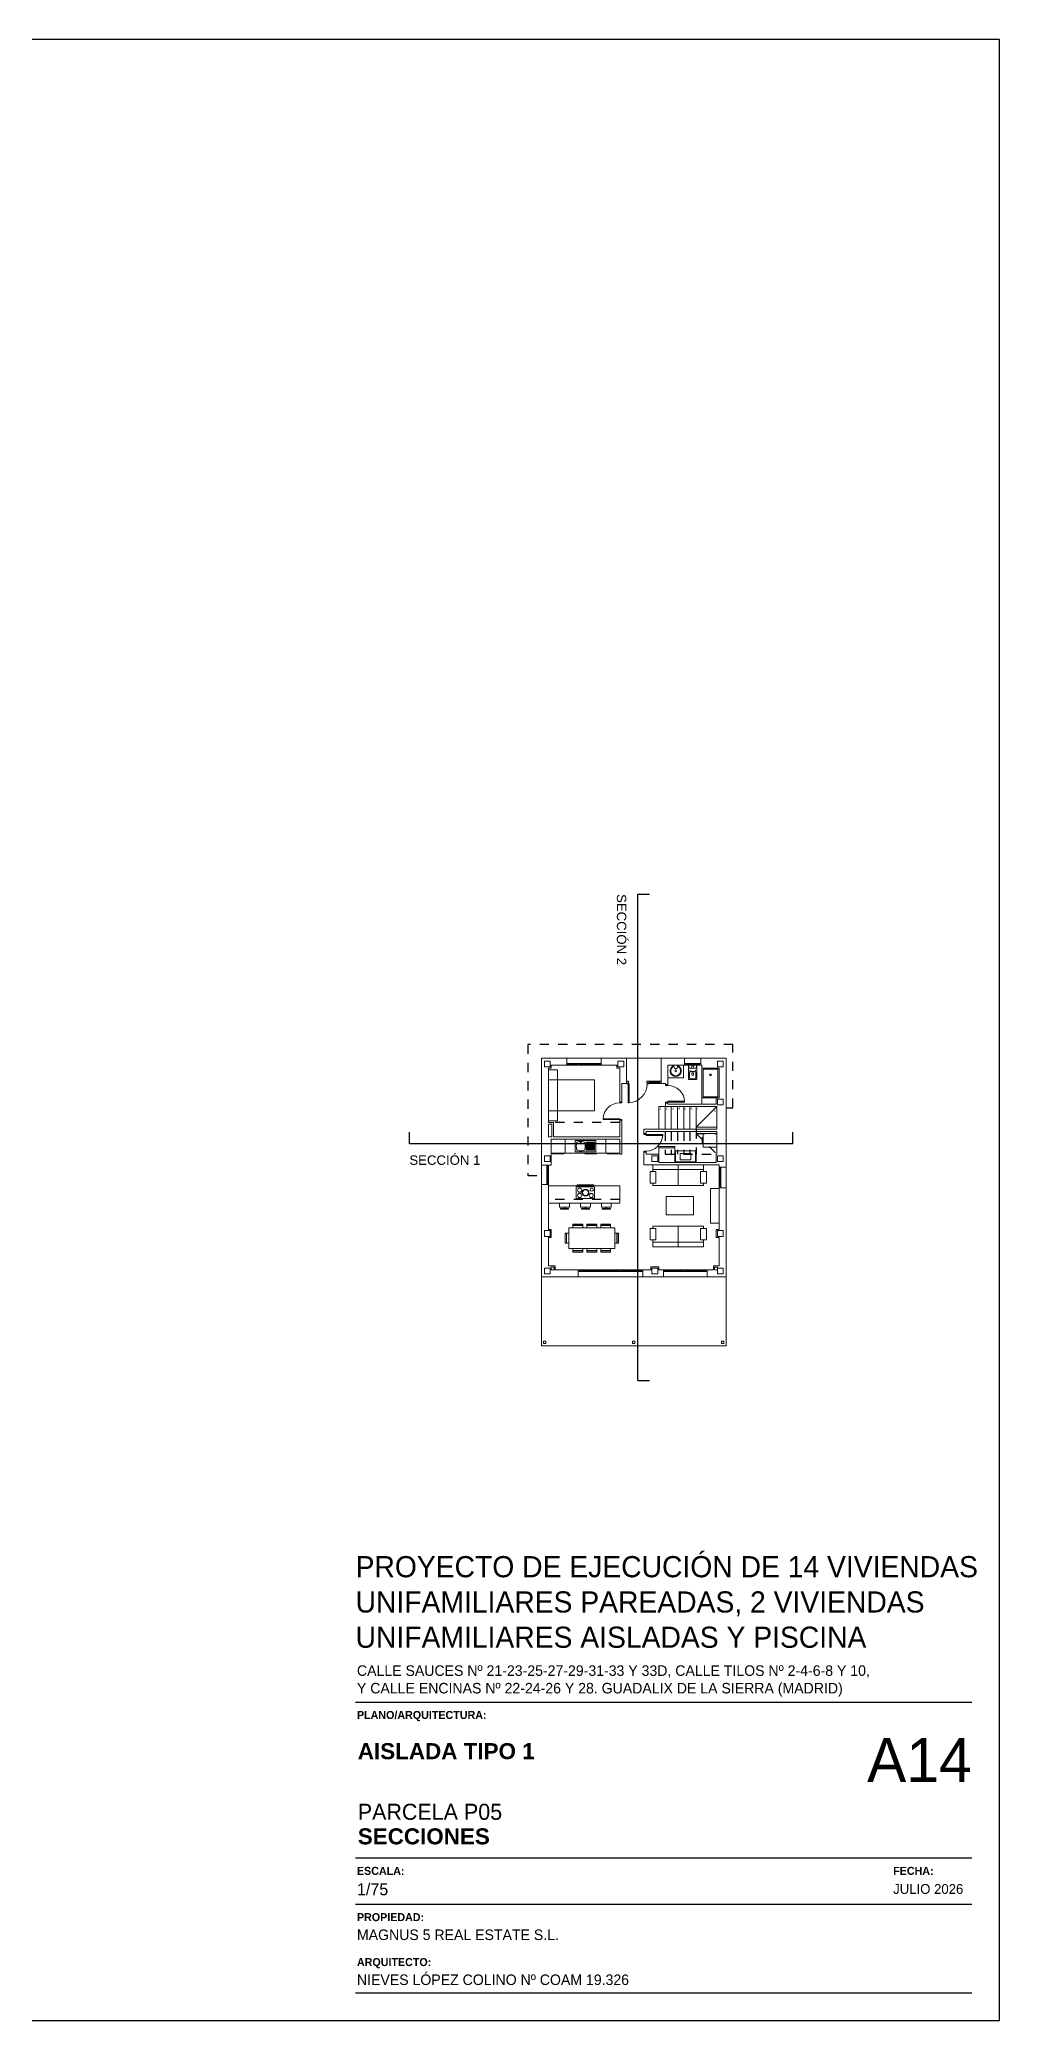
# Model space of a CAD drawing. Header units: millimetres. Extents: x 441156 to 441653, y 4514887 to 4515266.
# Drawn here: x 441418.12 to 441428.56, y 4515046.18 to 4515067.72 of the extents above; entities that cross this region are included whole.
import ezdxf
from ezdxf.enums import TextEntityAlignment as Align

# ---------------------------------------------------------------- set-up
doc = ezdxf.new("R2010")
doc.units = ezdxf.units.MM
doc.linetypes.add('CONTINUA', pattern=[0])
doc.linetypes.add('RAYITAS', pattern=[0.375, 0.25, -0.125])
doc.layers.add('01_cartela', color=6, linetype='Continuous', plot=False)
doc.layers.add('01_muebles_B', color=254, linetype='Continuous', lineweight=5)
for name, color, linetype in [('01_proyección', 4, 'RAYITAS'), ('01_seccion', 7, 'CONTINUA'), ('01_texto cartela', 5, 'Continuous'), ('01_textos', 7, 'Continuous')]:
    doc.layers.add(name, color=color, linetype=linetype)
doc.styles.add('Century Gothic', font='', dxfattribs={"height": 2})
doc.styles.add('Century Gothic_3', font='', dxfattribs={"height": 4.5})
doc.styles.add('Century Gothic_5', font='', dxfattribs={"height": 2.5})
doc.styles.add('Century Gothic_6', font='', dxfattribs={"height": 11})
doc.styles.add('NIEVES2', font='sanss___.ttf')
doc.styles.add('NIEVES3', font='swisseb.ttf')
doc.styles.get('Century Gothic').set_extended_font_data('Century Gothic')
doc.styles.get('Century Gothic_3').set_extended_font_data('Century Gothic')
doc.styles.get('Century Gothic_5').set_extended_font_data('Century Gothic')
doc.styles.get('Century Gothic_6').set_extended_font_data('Century Gothic')

# ---------------------------------------------------------------- blocks, each defined once
blk = doc.blocks.new('P725-10')
for p, q in [((-0.775, 0.1), (-0.825, 0.1)), ((-0.825, 0), (-0.775, 0)), ((-0.775, 0.1), (-0.775, 0)), ((-0.05, 0.824), (-0.091, 0.824)), ((-0.091, 0.824), (-0.091, 0.1)), ((0, 0.1), (-0.091, 0.1)), ((-0.05, 0.824), (-0.05, 0)), ((-0.05, 0), (0, 0))]:
    blk.add_line(p, q)
blk.add_arc((-0.05, 0.1), 0.725, 93.27583, 180)
blk = doc.blocks.new('5-fuegos')
blk.add_lwpolyline([(-0.4, -0.25), (0.4, -0.25), (0.4, 0.25), (-0.4, 0.25)], close=True)
for centre, radius in [((-0.253, 0.107), 0.089), ((0, 0), 0.152), ((0, 0), 0.127), ((0.273, 0.127), 0.0693), ((-0.253, -0.127), 0.089), ((0.253, -0.127), 0.089)]:
    blk.add_circle(centre, radius)
blk = doc.blocks.new('lavadora')
blk.add_lwpolyline([(0.6, 0), (0, 0), (0, 0.6), (0.6, 0.6)], close=True)
blk.add_lwpolyline([(0.6, 0.45), (0.64, 0.41), (0.64, 0.19), (0.6, 0.15)])
blk = doc.blocks.new('A$C3DD376F2')
at = {"layer": '01_muebles_B', "linetype": 'CONTINUA'}
for p, q in [((1.7, 12.5, 0), (0.6, 12.5, 0)), ((0.6, 12.5, 0), (0.6, 7.855, 0)), ((0.9, 12.075, 0), (0.9, 9.705, 0)), ((1.025, 12.075, 0), (0.9, 12.075, 0)), ((1.7, 12.2, 0), (1.025, 12.2, 0)), ((1.025, 12.2, 0), (1.025, 12.075, 0)), ((1.7, 12.2, 0), (1.7, 12.5, 0)), ((1.7, 12.5, 0), (3.2, 12.5, 0)), ((1.7, 12.27, 0), (3.2, 12.27, 0)), ((1.7, 12.2, 0), (3.2, 12.2, 0)), ((1.75, 12.27, 0), (1.75, 12.2, 0)), ((1.75, 12.242, 0), (2.15, 12.242, 0)), ((1.75, 12.228, 0), (2.15, 12.228, 0)), ((2.15, 12.27, 0), (2.15, 12.2, 0)), ((2.2, 12.27, 0), (2.2, 12.2, 0)), ((2.25, 12.27, 0), (2.25, 12.2, 0)), ((2.25, 12.242, 0), (3.15, 12.242, 0)), ((2.25, 12.228, 0), (3.15, 12.228, 0)), ((3.15, 12.27, 0), (3.15, 12.2, 0)), ((4.3, 12.5, 0), (3.2, 12.5, 0)), ((3.2, 12.2, 0), (3.2, 12.5, 0)), ((3.875, 12.2, 0), (3.2, 12.2, 0)), ((3.875, 12.2, 0), (3.875, 12.075, 0)), ((3.875, 12.075, 0), (4, 12.075, 0)), ((4, 12.075, 0), (4, 10.606, 0)), ((4.3, 12.5, 0), (4.3, 11.4, 0)), ((4.3, 12.5, 0), (5.8, 12.5, 0)), ((6.1, 12.5, 0), (5.8, 12.5, 0)), ((5.8, 12.5, 0), (5.8, 11.4, 0)), ((5.8, 12.5, 0), (6.825, 12.5, 0)), ((6.1, 12.2, 0), (6.1, 11.366, 0)), ((6.825, 12.2, 0), (6.1, 12.2, 0)), ((6.341, 12.198, 0), (6.342, 12.183, 0)), ((6.343, 12.2, 0), (6.531, 12.2, 0)), ((6.534, 12.198, 0), (6.533, 12.183, 0)), ((6.775, 11.65, 0), (6.775, 12.2, 0)), ((6.825, 12.2, 0), (6.825, 12.5, 0)), ((6.825, 12.5, 0), (7.525, 12.5, 0)), ((6.825, 12.27, 0), (7.525, 12.27, 0)), ((6.825, 12.2, 0), (7.525, 12.2, 0)), ((6.875, 12.2, 0), (6.875, 12.27, 0)), ((6.875, 12.242, 0), (7.475, 12.242, 0)), ((6.875, 12.228, 0), (7.475, 12.228, 0)), ((7.009, 12.073, 0), (7.007, 12.2, 0)), ((7.341, 12.073, 0), (7.343, 12.2, 0)), ((7.475, 12.2, 0), (7.475, 12.27, 0)), ((7.525, 12.2, 0), (7.525, 12.5, 0)), ((7.525, 12.5, 0), (8.625, 12.5, 0)), ((7.525, 12.2, 0), (7.575, 12.2, 0)), ((7.575, 12.075, 0), (7.575, 12.2, 0)), ((7.575, 12.075, 0), (8.325, 12.075, 0)), ((8.325, 10.775, 0), (8.325, 12.075, 0)), ((8.625, 7.77, 0), (8.625, 12.5, 0)), ((1.3, 11.565, 0), (1.3, 10.215, 0)), ((4.3, 11.4, 0), (4.1, 11.4, 0)), ((4.1, 11.4, 0), (4.1, 10.606, 0)), ((4.31, 11.4, 0), (4.37, 11.4, 0)), ((4.37, 11.43, 0), (4.37, 11.4, 0)), ((4.385, 11.5, 0), (4.385, 11.44, 0)), ((5.18, 11.5, 0), (5.18, 11.44, 0)), ((5.195, 11.43, 0), (5.195, 11.4, 0)), ((5.265, 11.5, 0), (5.265, 11.4, 0)), ((5.8, 11.5, 0), (5.265, 11.5, 0)), ((5.8, 11.4, 0), (5.265, 11.4, 0)), ((5.315, 11.5, 0), (5.315, 11.4, 0)), ((5.75, 11.467, 0), (5.315, 11.467, 0)), ((5.75, 11.433, 0), (5.315, 11.433, 0)), ((5.75, 11.5, 0), (5.75, 11.4, 0)), ((6, 11.4, 0), (5.8, 11.4, 0)), ((6, 11.4, 0), (6, 11.366, 0)), ((6.1, 11.366, 0), (6, 11.366, 0)), ((6.775, 11.65, 0), (6.1, 11.65, 0)), ((6.453, 12.043, 0), (6.422, 12.043, 0)), ((7.039, 11.659, 0), (7.035, 11.869, 0)), ((7.085, 11.92, 0), (7.265, 11.92, 0)), ((7.089, 11.61, 0), (7.261, 11.61, 0)), ((7.135, 11.85, 0), (7.135, 11.79, 0)), ((7.145, 11.86, 0), (7.205, 11.86, 0)), ((7.215, 11.85, 0), (7.215, 11.79, 0)), ((7.311, 11.659, 0), (7.315, 11.869, 0)), ((4, 10.606, 0), (4.1, 10.606, 0)), ((5.705, 9.415, 0), (5.705, 10.4, 0)), ((6, 10.4, 0), (5.705, 10.4, 0)), ((5.975, 9.415, 0), (5.975, 10.4, 0)), ((6, 10.541, 0), (6, 10.4, 0)), ((6.1, 10.541, 0), (6, 10.541, 0)), ((8.225, 10.4, 0), (6, 10.4, 0)), ((6.1, 10.541, 0), (6.1, 10.5, 0)), ((8.2, 10.5, 0), (6.1, 10.5, 0)), ((6.245, 9.415, 0), (6.245, 10.4, 0)), ((6.515, 9.415, 0), (6.515, 10.4, 0)), ((6.785, 9.415, 0), (6.785, 10.4, 0)), ((7.055, 9.415, 0), (7.055, 10.4, 0)), ((7.325, 9.415, 0), (7.325, 10.4, 0)), ((7.325, 9.5, 0), (8.225, 10.4, 0)), ((7.575, 10.775, 0), (7.575, 10.5, 0)), ((8.325, 10.775, 0), (8.2, 10.775, 0)), ((8.2, 10.5, 0), (8.2, 10.775, 0)), ((8.225, 9.415, 0), (8.225, 10.4, 0)), ((1.12, 9.705, 0), (0.9, 9.705, 0)), ((1.12, 9.705, 0), (1.12, 9.08, 0)), ((4, 9.781, 0), (4, 9.08, 0)), ((4, 9.781, 0), (4.1, 9.781, 0)), ((4.1, 9.781, 0), (4.1, 8.33, 0)), ((7.325, 9.5, 0), (8.225, 9.5, 0)), ((4, 8.98, 0), (1.025, 8.98, 0)), ((1.025, 7.855, 0), (1.025, 8.98, 0)), ((4, 9.08, 0), (1.12, 9.08, 0)), ((1.625, 8.98, 0), (1.625, 8.38, 0)), ((2.062, 8.43, 0), (2.062, 8.92, 0)), ((2.062, 8.92, 0), (2.962, 8.92, 0)), ((2.521, 8.85, 0), (2.917, 8.85, 0)), ((2.521, 8.825, 0), (2.917, 8.825, 0)), ((2.521, 8.8, 0), (2.917, 8.8, 0)), ((2.521, 8.775, 0), (2.917, 8.775, 0)), ((2.521, 8.75, 0), (2.917, 8.75, 0)), ((2.521, 8.725, 0), (2.917, 8.725, 0)), ((2.521, 8.7, 0), (2.917, 8.7, 0)), ((2.521, 8.675, 0), (2.917, 8.675, 0)), ((2.521, 8.65, 0), (2.917, 8.65, 0)), ((2.521, 8.625, 0), (2.917, 8.625, 0)), ((2.962, 8.92, 0), (2.962, 8.43, 0)), ((3.4, 8.98, 0), (3.4, 8.38, 0)), ((4, 8.98, 0), (4, 8.33, 0)), ((8.225, 9.415, 0), (5.05, 9.415, 0)), ((5.05, 9.415, 0), (5.05, 9.235, 0)), ((5.05, 9.415, 0), (5.05, 9.235, 0)), ((5.15, 9.235, 0), (5.05, 9.235, 0)), ((8.225, 9.315, 0), (5.15, 9.315, 0)), ((5.15, 9.315, 0), (5.15, 9.235, 0)), ((5.15, 9.315, 0), (5.15, 9.235, 0)), ((8.225, 8.33, 0), (8.225, 9.315, 0)), ((1.025, 7.855, 0), (0.6, 7.855, 0)), ((0.6, 7.855, 0), (0.6, 7.005, 0)), ((0.83, 7.855, 0), (0.83, 7.005, 0)), ((0.83, 7.805, 0), (0.9, 7.805, 0)), ((0.858, 7.055, 0), (0.858, 7.805, 0)), ((0.872, 7.055, 0), (0.872, 7.805, 0)), ((0.9, 7.855, 0), (0.9, 7.005, 0)), ((4, 8.38, 0), (1.025, 8.38, 0)), ((2.962, 8.43, 0), (2.062, 8.43, 0)), ((2.521, 8.6, 0), (2.917, 8.6, 0)), ((2.521, 8.575, 0), (2.917, 8.575, 0)), ((2.521, 8.55, 0), (2.917, 8.55, 0)), ((2.521, 8.525, 0), (2.917, 8.525, 0)), ((2.521, 8.5, 0), (2.917, 8.5, 0)), ((4, 8.33, 0), (4.1, 8.33, 0)), ((5.05, 8.41, 0), (5.05, 7.87, 0)), ((5.15, 8.41, 0), (5.05, 8.41, 0)), ((8.325, 7.87, 0), (5.05, 7.87, 0)), ((5.15, 8.41, 0), (5.15, 8.33, 0)), ((5.705, 8.33, 0), (5.15, 8.33, 0)), ((5.15, 8.33, 0), (5.705, 8.33, 0)), ((6.405, 8.6, 0), (5.705, 8.6, 0)), ((5.705, 8.33, 0), (5.705, 7.97, 0)), ((5.705, 7.97, 0), (8.2, 7.97, 0)), ((6.43, 7.995, 0), (6.43, 8.47, 0)), ((6.43, 7.995, 0), (7.3, 7.995, 0)), ((6.547, 7.87, 0), (6.547, 6.97, 0)), ((7.3, 7.995, 0), (7.3, 8.47, 0)), ((8.225, 8.33, 0), (8.2, 8.33, 0)), ((8.225, 8.33, 0), (8.2, 8.33, 0)), ((8.2, 8.33, 0), (8.2, 7.97, 0)), ((8.325, 7.77, 0), (8.325, 7.87, 0)), ((8.625, 7.77, 0), (8.325, 7.77, 0)), ((8.325, 7.77, 0), (8.325, 6.87, 0)), ((8.395, 7.77, 0), (8.395, 6.87, 0)), ((8.625, 7.77, 0), (8.625, 6.87, 0)), ((0.9, 7.005, 0), (0.6, 7.005, 0)), ((0.6, 7.005, 0), (0.6, 3, 0)), ((0.83, 7.055, 0), (0.9, 7.055, 0)), ((0.9, 7.005, 0), (0.9, 5.055, 0)), ((4, 6.955, 0), (0.9, 6.955, 0)), ((4, 6.205, 0), (4, 6.955, 0)), ((7.647, 7.67, 0), (5.447, 7.67, 0)), ((8.325, 7.72, 0), (8.395, 7.72, 0)), ((8.325, 6.92, 0), (8.395, 6.92, 0)), ((8.353, 6.92, 0), (8.353, 7.72, 0)), ((8.367, 6.92, 0), (8.367, 7.72, 0)), ((4, 6.205, 0), (0.9, 6.205, 0)), ((8.625, 6.87, 0), (8.325, 6.87, 0)), ((8.325, 5.055, 0), (8.325, 6.87, 0)), ((8.625, 6.87, 0), (8.625, 3, 0)), ((6.547, 4.3, 0), (6.547, 5.2, 0)), ((0.9, 4.705, 0), (0.9, 3.47, 0)), ((7.647, 4.5, 0), (5.447, 4.5, 0)), ((8.2, 4.705, 0), (8.2, 5.055, 0)), ((8.2, 5.055, 0), (8.325, 5.055, 0)), ((8.325, 4.705, 0), (8.2, 4.705, 0)), ((8.325, 3.47, 0), (8.325, 4.705, 0)), ((0.9, 3.47, 0), (1.195, 3.47, 0)), ((1.195, 3.47, 0), (1.195, 3.3, 0)), ((8.325, 3.47, 0), (8.08, 3.47, 0)), ((8.08, 3.47, 0), (8.08, 3.3, 0)), ((0.6, 3, 0), (2.2, 3, 0)), ((0.6, 3, 0), (0.6, 0, 0)), ((0.6, 3, 0), (2.2, 3, 0)), ((1.195, 3.3, 0), (2.2, 3.3, 0)), ((2.2, 3.3, 0), (2.2, 3, 0)), ((5, 3.3, 0), (2.2, 3.3, 0)), ((5, 3.23, 0), (2.2, 3.23, 0)), ((2.2, 3, 0), (5, 3, 0)), ((2.25, 3.3, 0), (2.25, 3.23, 0)), ((2.25, 3.272, 0), (3.95, 3.272, 0)), ((2.25, 3.258, 0), (3.95, 3.258, 0)), ((3.95, 3.3, 0), (3.95, 3.23, 0)), ((4, 3.3, 0), (4, 3.23, 0)), ((4.05, 3.3, 0), (4.05, 3.23, 0)), ((4.95, 3.272, 0), (4.05, 3.272, 0)), ((4.95, 3.258, 0), (4.05, 3.258, 0)), ((4.95, 3.3, 0), (4.95, 3.23, 0)), ((5, 3.3, 0), (5.355, 3.3, 0)), ((5, 3.3, 0), (5, 3, 0)), ((5, 3, 0), (5.9, 3, 0)), ((5.9, 3.3, 0), (5.705, 3.3, 0)), ((7.8, 3.3, 0), (5.9, 3.3, 0)), ((5.9, 3.3, 0), (5.9, 3, 0)), ((7.8, 3.23, 0), (5.9, 3.23, 0)), ((7.8, 3, 0), (5.9, 3, 0)), ((5.95, 3.3, 0), (5.95, 3.23, 0)), ((5.95, 3.272, 0), (6.75, 3.272, 0)), ((5.95, 3.258, 0), (6.75, 3.258, 0)), ((6.75, 3.3, 0), (6.75, 3.23, 0)), ((6.8, 3.3, 0), (6.8, 3.23, 0)), ((6.85, 3.3, 0), (6.85, 3.23, 0)), ((7.75, 3.272, 0), (6.85, 3.272, 0)), ((7.75, 3.258, 0), (6.85, 3.258, 0)), ((7.75, 3.3, 0), (7.75, 3.23, 0)), ((7.8, 3.3, 0), (8.08, 3.3, 0)), ((7.8, 3.3, 0), (8.08, 3.3, 0)), ((7.8, 3.3, 0), (7.8, 3, 0)), ((7.8, 3, 0), (8.625, 3, 0)), ((8.625, 3, 0), (8.625, 0, 0)), ((0.6, 0, 0), (8.625, 0, 0))]:
    blk.add_line(p, q, dxfattribs=at)
for points in [[(0.975, 12.125), (0.725, 12.125), (0.725, 12.375), (0.975, 12.375), (0.975, 12.125)], [(4.175, 12.125), (3.925, 12.125), (3.925, 12.375), (4.175, 12.375), (4.175, 12.125)], [(8.25, 12.375), (8.5, 12.375), (8.5, 12.125), (8.25, 12.125), (8.25, 12.375)], [(8.25, 10.725), (8.5, 10.725), (8.5, 10.475), (8.25, 10.475), (8.25, 10.725)], [(0.975, 8.005), (0.725, 8.005), (0.725, 8.255), (0.975, 8.255), (0.975, 8.005)], [(5.655, 8.005), (5.405, 8.005), (5.405, 8.255), (5.655, 8.255), (5.655, 8.005)], [(8.25, 8.005), (8.5, 8.005), (8.5, 8.255), (8.25, 8.255), (8.25, 8.005)], [(0.975, 4.755), (0.725, 4.755), (0.725, 5.005), (0.975, 5.005), (0.975, 4.755)], [(8.25, 4.755), (8.5, 4.755), (8.5, 5.005), (8.25, 5.005), (8.25, 4.755)], [(0.975, 3.125), (0.725, 3.125), (0.725, 3.375), (0.975, 3.375), (0.975, 3.125)], [(5.655, 3.125), (5.405, 3.125), (5.405, 3.375), (5.655, 3.375), (5.655, 3.125)], [(8.25, 3.125), (8.5, 3.125), (8.5, 3.375), (8.25, 3.375), (8.25, 3.125)]]:
    blk.add_lwpolyline(points, close=True, dxfattribs=at)
at = {"layer": '01_muebles_B', "linetype": 'CONTINUA', "elevation": 0, "flags": 128}
blk.add_lwpolyline([(6.994, 12.2, 0.414214), (6.99, 12.196), (6.99, 12.195), (7, 11.574, 0.436396), (7.004, 11.57), (7.346, 11.57, 0.436396), (7.35, 11.574), (7.36, 12.195), (7.36, 12.196, 0.414214), (7.356, 12.2)], format="xyb", close=True, dxfattribs=at)
at = {"layer": '01_muebles_B', "linetype": 'CONTINUA', "elevation": 0}
for points in [[(8.325, 12.075), (7.575, 12.075), (7.575, 10.775), (8.325, 10.775)], [(0.9, 11.565), (0.901, 11.995), (1.3, 11.995), (1.3, 11.565)], [(2.9, 10.215), (0.9, 10.215), (0.9, 11.565), (2.9, 11.565)], [(4.385, 11.51), (4.385, 11.5), (4.3, 11.5), (4.3, 11.51)], [(4.37, 11.4), (4.3, 11.4), (4.3, 11.5), (4.37, 11.5)], [(4.37, 11.4), (4.37, 11.39), (4.3, 11.39), (4.3, 11.4)], [(4.385, 11.44), (4.385, 11.43), (4.37, 11.43), (4.37, 11.44)], [(4.37, 11.39), (4.37, 10.565), (4.41, 10.565), (4.41, 11.39)], [(5.18, 11.51), (5.18, 11.5), (5.265, 11.5), (5.265, 11.51)], [(5.18, 11.44), (5.18, 11.43), (5.195, 11.43), (5.195, 11.44)], [(5.195, 11.4), (5.195, 11.39), (5.265, 11.39), (5.265, 11.4)], [(8.275, 12.025), (7.625, 12.025), (7.625, 10.825), (8.275, 10.825)], [(0.9, 10.215), (0.901, 9.785), (1.3, 9.785), (1.3, 10.215)], [(0.9, 9.635), (1.05, 9.635), (1.05, 9.08), (0.9, 9.08)], [(5.705, 8.67), (5.705, 7.97), (6.405, 7.97), (6.405, 8.67)], [(1.078, 8.36), (1.078, 8.34), (1.578, 8.34), (1.578, 8.36)], [(2.487, 8.36), (2.487, 8.34), (2.987, 8.34), (2.987, 8.36)], [(3.45, 8.36), (3.45, 8.34), (3.95, 8.34), (3.95, 8.36)], [(6.405, 8.47), (7.325, 8.47), (7.325, 7.97), (6.405, 7.97)], [(6.629, 8.363), (7.101, 8.363), (7.101, 8.077), (6.629, 8.077)], [(2.88, 6.975), (2.145, 6.975), (2.145, 6.995), (2.88, 6.995)], [(5.322, 7.57), (5.322, 7.07), (5.572, 7.07), (5.572, 7.57)], [(7.772, 7.57), (7.772, 7.07), (7.522, 7.07), (7.522, 7.57)], [(7.217, 5.685), (7.217, 6.485), (6.028, 6.485), (6.028, 5.685)], [(8.325, 5.336), (7.951, 5.336), (7.951, 6.834), (8.325, 6.834)], [(1.781, 5.943), (1.781, 5.963), (1.431, 5.963), (1.431, 5.943)], [(1.615, 5.963), (1.615, 6.02), (1.595, 6.02), (1.595, 5.963)], [(1.966, 5.292), (2.398, 5.292), (2.398, 5.235), (1.966, 5.235)], [(1.966, 5.224), (2.398, 5.224), (2.398, 5.13), (1.966, 5.13)], [(2.337, 5.943), (2.337, 5.963), (2.687, 5.963), (2.687, 5.943)], [(2.503, 5.963), (2.503, 6.02), (2.522, 6.02), (2.522, 5.963)], [(2.571, 5.292), (3.003, 5.292), (3.003, 5.235), (2.571, 5.235)], [(2.571, 5.224), (3.003, 5.224), (3.003, 5.13), (2.571, 5.13)], [(3.176, 5.292), (3.608, 5.292), (3.608, 5.235), (3.176, 5.235)], [(3.176, 5.224), (3.608, 5.224), (3.608, 5.13), (3.176, 5.13)], [(3.244, 5.943), (3.244, 5.963), (3.594, 5.963), (3.594, 5.943)], [(3.41, 5.963), (3.41, 6.02), (3.43, 6.02), (3.43, 5.963)], [(1.624, 4.895), (1.624, 4.464), (1.682, 4.464), (1.682, 4.895)], [(1.693, 4.895), (1.693, 4.464), (1.787, 4.464), (1.787, 4.895)], [(1.787, 5.13), (3.787, 5.13), (3.787, 4.23), (1.787, 4.23)], [(3.881, 4.895), (3.881, 4.464), (3.787, 4.464), (3.787, 4.895)], [(3.95, 4.895), (3.95, 4.464), (3.892, 4.464), (3.892, 4.895)], [(5.322, 4.599), (5.322, 5.099), (5.572, 5.099), (5.572, 4.599)], [(7.772, 4.599), (7.772, 5.099), (7.522, 5.099), (7.522, 4.599)], [(1.966, 4.136), (2.398, 4.136), (2.398, 4.23), (1.966, 4.23)], [(1.966, 4.067), (2.398, 4.067), (2.398, 4.125), (1.966, 4.125)], [(2.571, 4.136), (3.003, 4.136), (3.003, 4.23), (2.571, 4.23)], [(2.571, 4.067), (3.003, 4.067), (3.003, 4.125), (2.571, 4.125)], [(3.176, 4.136), (3.608, 4.136), (3.608, 4.23), (3.176, 4.23)], [(3.176, 4.067), (3.608, 4.067), (3.608, 4.125), (3.176, 4.125)], [(1.025, 3.42), (1.145, 3.42), (1.145, 3.3), (1.025, 3.3)], [(8.13, 3.42), (8.25, 3.42), (8.25, 3.3), (8.13, 3.3)], [(0.79, 0.2), (0.69, 0.2), (0.69, 0.1), (0.79, 0.1)], [(4.662, 0.2), (4.562, 0.2), (4.562, 0.1), (4.662, 0.1)], [(8.435, 0.2), (8.535, 0.2), (8.535, 0.1), (8.435, 0.1)]]:
    blk.add_lwpolyline(points, close=True, dxfattribs=at)
for points in [[(5.195, 11.5), (5.195, 11.4)], [(5.265, 11.4), (5.265, 11.5)], [(5.447, 7.57), (5.447, 7.87), (7.647, 7.87), (7.647, 7.57)], [(7.647, 7.07), (7.647, 6.97), (5.447, 6.97), (5.447, 7.07)], [(1.388, 6.205), (1.388, 6.02), (1.822, 6.02), (1.822, 6.205)], [(2.73, 6.205), (2.73, 6.02), (2.295, 6.02), (2.295, 6.205)], [(3.637, 6.205), (3.637, 6.02), (3.203, 6.02), (3.203, 6.205)], [(7.647, 5.099), (7.647, 5.2), (5.447, 5.2), (5.447, 5.099)], [(0.9, 5.055), (1.025, 5.055), (1.025, 4.705), (0.9, 4.705)], [(5.447, 4.599), (5.447, 4.3), (7.647, 4.3), (7.647, 4.599)]]:
    blk.add_lwpolyline(points, dxfattribs=at)
at = {"layer": '01_muebles_B', "linetype": 'CONTINUA'}
blk.add_lwpolyline([(5.355, 3.3), (5.355, 3.425), (5.705, 3.425), (5.705, 3.3)], dxfattribs=at)
for centre, radius in [((7.175, 12.12, 0), 0.051), ((6.437, 11.953, 0), 0.036), ((7.055, 11.98, 0), 0.01), ((7.295, 11.98, 0), 0.01), ((7.95, 11.781, 0), 0.035), ((2.304, 8.825, 0), 0.0275)]:
    blk.add_circle(centre, radius, dxfattribs=at)
for centre, radius, start, end in [((6.437, 11.953, 0), 0.243, 114.87491, 65.12509), ((6.437, 11.953, 0), 0.213, 112.06562, 68.05639), ((6.329, 12.184, 0), 0.0128, 300.52909, 356.21401), ((6.343, 12.197, 0), 0.0027, 90, 173.31595), ((6.633, 12.197, 0), 0.279, 179.38301, 196.81645), ((6.503, 12.158, 0), 0.143, 196.81645, 225.69557), ((6.372, 12.158, 0), 0.143, 314.30443, 343.18355), ((6.242, 12.197, 0), 0.279, 343.18355, 0.61699), ((6.531, 12.197, 0), 0.0027, 6.68405, 90), ((6.546, 12.184, 0), 0.0128, 183.78599, 239.47091), ((7.016, 12.073, 0), 0.007, 180.92405, 266.93593), ((7.175, 15.044, 0), 2.982, 266.93593, 273.06407), ((7.334, 12.073, 0), 0.007, 273.06407, 359.07595), ((4.368, 11.391, 0), 0.827, 272.88562, 359.95054), ((6.437, 12.091, 0), 0.0498, 225.69557, 252.59035), ((6.437, 12.091, 0), 0.0498, 287.95324, 314.30443), ((7.085, 11.87, 0), 0.05, 90, 180.92405), ((7.089, 11.66, 0), 0.05, 180.92405, 270), ((7.145, 11.85, 0), 0.01, 90, 180), ((7.175, 11.79, 0), 0.04, 180, 0), ((7.205, 11.85, 0), 0.01, 0, 90), ((7.261, 11.66, 0), 0.05, 270, 359.07595), ((7.265, 11.87, 0), 0.05, 359.07595, 90), ((2.862, 8.675, 0), 0.75, 169.88522, 190.11478), ((2.198, 8.794, 0), 0.075, 99.07872, 169.88522), ((2.304, 8.127, 0), 0.75, 80.92128, 99.07872), ((2.411, 8.794, 0), 0.075, 10.11478, 80.92128), ((1.746, 8.675, 0), 0.75, 349.88522, 10.11478), ((2.198, 8.557, 0), 0.075, 190.11478, 260.92128), ((2.304, 9.223, 0), 0.75, 260.92128, 279.07872), ((2.411, 8.557, 0), 0.075, 279.07872, 349.88522)]:
    blk.add_arc(centre, radius, start, end, dxfattribs=at)
at = {"layer": '01_proyección', "color": 120, "ltscale": 0.25}
for p, q in [((4, 9.705, 0), (1.12, 9.705, 0)), ((5.975, 9.315, 0), (5.975, 8.33, 0)), ((6.245, 9.315, 0), (6.245, 8.33, 0)), ((6.515, 9.315, 0), (6.515, 8.33, 0)), ((6.785, 9.315, 0), (6.785, 8.33, 0)), ((7.055, 9.315, 0), (7.055, 8.33, 0)), ((7.325, 9.415, 0), (7.325, 8.33, 0)), ((7.325, 9.23, 0), (8.225, 9.23, 0)), ((7.325, 9.23, 0), (8.225, 8.33, 0)), ((5.975, 8.33, 0), (8.2, 8.33, 0)), ((4, 6.355, 0), (0.9, 6.355, 0))]:
    blk.add_line(p, q, dxfattribs=at)
blk.add_lwpolyline([(8.625, 10.35), (8.925, 10.35), (8.925, 13.1), (0, 13.1), (0, 7.405), (0.6, 7.405)], dxfattribs=at)
at = {"layer": '01_muebles_B', "linetype": 'CONTINUA'}
for name, p, rotation in [('P725-10', (6, 10.541, 0), 270.0000000046822), ('lavadora', (8.225, 9.23, 0), 180), ('5-fuegos', (2.512, 6.658, 0), 0.004195340002118353)]:
    blk.add_blockref(name, p, dxfattribs=dict(at, rotation=rotation))
at = {"layer": '01_muebles_B', "linetype": 'CONTINUA', "xscale": -1}
for p, rotation in [((4.1, 9.781, 0), 89.9999999953176), ((5.05, 9.235, 0), 269.9999999953178)]:
    blk.add_blockref('P725-10', p, dxfattribs=dict(at, rotation=rotation))
at = {"layer": '01_muebles_B', "linetype": 'CONTINUA', "style": 'NIEVES2'}
for s, p in [('1', (5.774, 10.268, 0)), ('2', (6.044, 10.268, 0)), ('3', (6.314, 10.268, 0)), ('4', (6.584, 10.268, 0)), ('5', (6.854, 10.268, 0)), ('6', (7.124, 10.268, 0)), ('7', (7.394, 10.268, 0)), ('8', (8.15, 10.166, 0))]:
    blk.add_text(s, height=0.103, dxfattribs=at).set_placement(p, align=Align.CENTER)

msp = doc.modelspace()

# ---------------------------------------------------------------- linework, layer by layer
at = {"layer": '01_cartela', "color": 1}
msp.add_lwpolyline([(441397.922, 4515067.72), (441397.922, 4515046.185), (441428.56, 4515046.185), (441428.56, 4515067.72)], close=True, dxfattribs=at)
at = {"layer": '01_seccion'}
for p, q in [((441424.629, 4515053.142), (441424.629, 4515058.43)), ((441424.629, 4515058.43), (441424.754, 4515058.43)), ((441422.144, 4515055.715), (441422.144, 4515055.84)), ((441426.313, 4515055.715), (441426.313, 4515055.84)), ((441426.313, 4515055.715), (441422.144, 4515055.715)), ((441424.629, 4515053.142), (441424.754, 4515053.142))]:
    msp.add_line(p, q, dxfattribs=at)
at = {"layer": '01_texto cartela'}
for p, q in [((441421.559, 4515049.646), (441428.26, 4515049.646)), ((441421.559, 4515047.951), (441428.26, 4515047.951)), ((441421.559, 4515047.449), (441428.26, 4515047.449)), ((441421.559, 4515046.485), (441428.26, 4515046.485))]:
    msp.add_line(p, q, dxfattribs=at)

# ---------------------------------------------------------------- block references
at = {"layer": '01_muebles_B', "linetype": 'CONTINUA', "xscale": 0.25, "yscale": 0.25, "zscale": 0.25}
msp.add_blockref('A$C3DD376F2', (441423.431, 4515053.52), dxfattribs=at)

# ---------------------------------------------------------------- texts
at = {"layer": '01_texto cartela'}
for s, insert, char_height, width, attachment_point, style in [('\\PPROYECTO DE EJECUCIÓN DE 14 VIVIENDAS UNIFAMILIARES PAREADAS, 2 VIVIENDAS UNIFAMILIARES AISLADAS Y PISCINA', (441421.559, 4515051.616), 0.23, 6.82217, 1, 'Century Gothic_3'), ('CALLE SAUCES Nº 21-23-25-27-29-31-33 Y 33D, CALLE TILOS Nº 2-4-6-8 Y 10, \\PY CALLE ENCINAS Nº 22-24-26 Y 28. GUADALIX DE LA SIERRA (MADRID)', (441421.574, 4515050.045), 0.11455, 9.24681, 1, 'Century Gothic'), ('{\\fCentury Gothic|b1|i0|c0|p34;PLANO/ARQUITECTURA: }', (441421.574, 4515049.549), 0.08701, 2.11715, 1, 'Century Gothic'), ('\\pt2.3273;\\PPARCELA P05', (441421.583, 4515048.363), 0.17455, 7.00908, 7, 'Century Gothic_5'), ('\\pt2.3273;SECCIONES', (441421.583, 4515048.096), 0.17455, 7.00908, 7, 'NIEVES3'), ('{\\fCentury Gothic|b1|i0|c0|p34;ESCALA: }', (441421.574, 4515047.854), 0.08701, 2.11715, 1, 'Century Gothic'), ('{\\fCentury Gothic|b1|i0|c0|p34;FECHA: }', (441427.405, 4515047.854), 0.08701, 2.11715, 1, 'Century Gothic'), ('1/75', (441421.574, 4515047.676), 0.1309, 2.11715, 1, 'Century Gothic'), ('JULIO 2026', (441427.405, 4515047.667), 0.1069, 3.50438, 1, 'Century Gothic'), ('{\\fCentury Gothic|b1|i0|c0|p34;PROPIEDAD:}', (441421.574, 4515047.351), 0.08701, 0.83709, 1, 'Century Gothic'), ('MAGNUS 5 REAL ESTATE S.L.', (441421.574, 4515047.173), 0.11455, 4.88231, 1, 'Century Gothic'), ('{\\fCentury Gothic|b1|i0|c0|p34;ARQUITECTO:}', (441421.574, 4515046.862), 0.08701, 0.83709, 1, 'Century Gothic'), ('NIEVES LÓPEZ COLINO Nº COAM 19.326', (441421.574, 4515046.684), 0.11455, 3.65153, 1, 'Century Gothic')]:
    msp.add_mtext(s, dxfattribs=dict(at, insert=insert, char_height=char_height, width=width, attachment_point=attachment_point, style=style))
at = {"layer": '01_texto cartela', "color": 1}
for s, insert, char_height, width, attachment_point, style in [('\\pt2.3273;AISLADA TIPO 1 ', (441421.583, 4515049.022), 0.17455, 7.00908, 7, 'NIEVES3'), ('A14', (441428.26, 4515049.254), 0.4786, 1.04985, 3, 'Century Gothic_6')]:
    msp.add_mtext(s, dxfattribs=dict(at, insert=insert, char_height=char_height, width=width, attachment_point=attachment_point, style=style))
at = {"layer": '01_textos', "insert": (441424.399, 4515058.43), "char_height": 0.10256, "width": 5.45594, "attachment_point": 7, "rotation": 270, "style": 'NIEVES2'}
msp.add_mtext('\\pt1.3674;SECCIÓN 2', dxfattribs=at)
at = {"layer": '01_textos', "insert": (441422.144, 4515055.485), "char_height": 0.10256, "width": 5.45594, "attachment_point": 7, "style": 'NIEVES2'}
msp.add_mtext('\\pt1.3674;SECCIÓN 1', dxfattribs=at)

doc.saveas('drawing.dxf')
